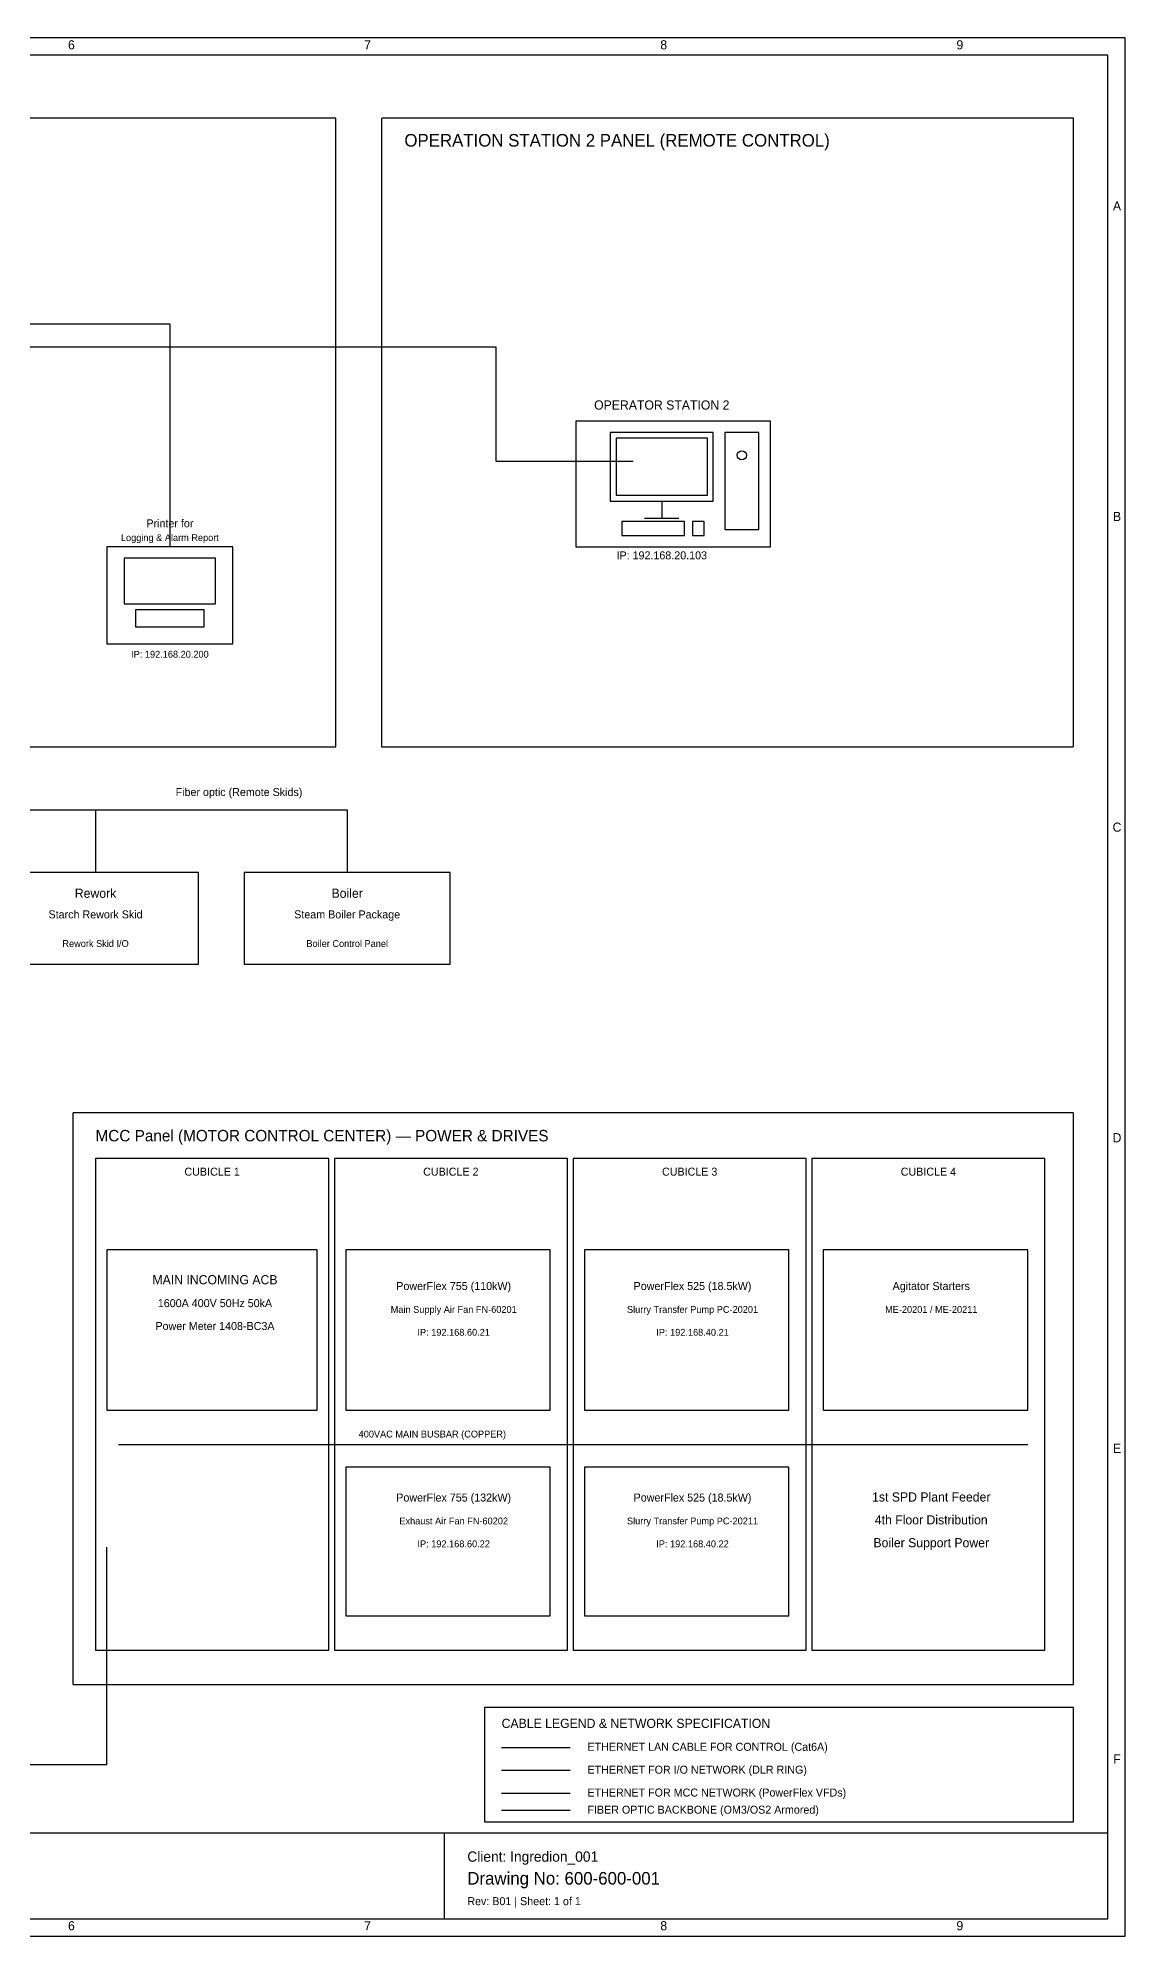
# Model space of a CAD drawing. Header units: metres. Extents: x 20 to 2380, y 20 to 1680.
# Drawn here: x 1430 to 2380, y 20 to 1680 of the extents above; entities that cross this region are included whole.
import ezdxf
from ezdxf.enums import TextEntityAlignment as Align

# ---------------------------------------------------------------- set-up
doc = ezdxf.new("R2010")
doc.units = ezdxf.units.M
doc.linetypes.add('DASHED', pattern=[1.524, 1.27, -0.254])
for name, color, linetype in [('BORDER_GRID', 8, 'Continuous'), ('CBL_CONTROL_LAN', 1, 'Continuous'), ('CBL_FIBER_OPTIC', 6, 'DASHED'), ('CBL_IO_NETWORK', 3, 'Continuous'), ('CBL_MCC_NETWORK', 5, 'Continuous'), ('EQUIPMENT_DETAIL', 7, 'Continuous'), ('EQUIPMENT_FRAME', 8, 'Continuous'), ('LEGEND', 7, 'Continuous'), ('PANEL_ENCLOSURE', 7, 'Continuous'), ('ROOM_BOUNDARY', 4, 'DASHED'), ('TEXT_ANNOTATION', 2, 'Continuous'), ('TEXT_EQUIPMENT', 7, 'Continuous'), ('TEXT_SUBTITLE', 4, 'Continuous'), ('TEXT_TITLE', 7, 'Continuous'), ('TITLE_BLOCK', 7, 'Continuous')]:
    doc.layers.add(name, color=color, linetype=linetype)

msp = doc.modelspace()

# ---------------------------------------------------------------- linework, layer by layer
at = {"layer": 'CBL_CONTROL_LAN', "color": 1}
for p, q in [((1480, 1005), (1480, 950)), ((1700, 1005), (1700, 950)), ((1835, 185), (1895, 185))]:
    msp.add_line(p, q, dxfattribs=at)
for points in [[(740, 1430), (1545, 1430), (1545, 1235)], [(740, 1410), (1830, 1410), (1830, 1310), (1950, 1310)], [(650, 1110), (650, 1005), (1700, 1005)]]:
    msp.add_lwpolyline(points, dxfattribs=at)
at = {"layer": 'CBL_FIBER_OPTIC', "color": 6, "linetype": 'DASHED'}
msp.add_line((1835, 130), (1895, 130), dxfattribs=at)
at = {"layer": 'CBL_IO_NETWORK', "color": 3}
msp.add_line((1835, 165), (1895, 165), dxfattribs=at)
at = {"layer": 'CBL_MCC_NETWORK', "color": 5}
msp.add_line((1835, 145), (1895, 145), dxfattribs=at)
msp.add_lwpolyline([(835, 520), (865, 520), (865, 170), (1490, 170), (1490, 360)], dxfattribs=at)
at = {"layer": 'EQUIPMENT_DETAIL'}
for p, q in [((1975, 1275), (1975, 1260)), ((1960, 1260), (1990, 1260))]:
    msp.add_line(p, q, dxfattribs=at)
at = {"layer": 'EQUIPMENT_DETAIL', "color": 2}
msp.add_line((1500, 450), (2295, 450), dxfattribs=at)
at = {"layer": 'EQUIPMENT_DETAIL'}
for points in [[(1930, 1275), (2020, 1275), (2020, 1335), (1930, 1335), (1930, 1275)], [(1935, 1280), (2015, 1280), (2015, 1330), (1935, 1330), (1935, 1280)], [(2030, 1250), (2060, 1250), (2060, 1335), (2030, 1335), (2030, 1250)], [(1940, 1245), (1995, 1245), (1995, 1257), (1940, 1257), (1940, 1245)], [(2002, 1245), (2012, 1245), (2012, 1257), (2002, 1257), (2002, 1245)], [(1505, 1185), (1585, 1185), (1585, 1225), (1505, 1225), (1505, 1185)], [(1515, 1165), (1575, 1165), (1575, 1180), (1515, 1180), (1515, 1165)], [(1490, 480), (1673.8, 480), (1673.8, 620), (1490, 620), (1490, 480)], [(1698.8, 480), (1877.5, 480), (1877.5, 620), (1698.8, 620), (1698.8, 480)], [(1907.5, 480), (2086.2, 480), (2086.2, 620), (1907.5, 620), (1907.5, 480)], [(2116.2, 480), (2295, 480), (2295, 620), (2116.2, 620), (2116.2, 480)], [(1698.8, 300), (1877.5, 300), (1877.5, 430), (1698.8, 430), (1698.8, 300)], [(1907.5, 300), (2086.2, 300), (2086.2, 430), (1907.5, 430), (1907.5, 300)]]:
    msp.add_lwpolyline(points, dxfattribs=at)
msp.add_circle((2045, 1315), 4, dxfattribs=at)
at = {"layer": 'EQUIPMENT_FRAME', "color": 8}
msp.add_lwpolyline([(1900, 1235), (2070, 1235), (2070, 1345), (1900, 1345), (1900, 1235)], dxfattribs=at)
at = {"layer": 'EQUIPMENT_FRAME'}
for points in [[(1490, 1150), (1600, 1150), (1600, 1235), (1490, 1235), (1490, 1150)], [(1480, 270), (1683.8, 270), (1683.8, 700), (1480, 700), (1480, 270)], [(1688.8, 270), (1892.5, 270), (1892.5, 700), (1688.8, 700), (1688.8, 270)], [(1897.5, 270), (2101.2, 270), (2101.2, 700), (1897.5, 700), (1897.5, 270)], [(2106.2, 270), (2310, 270), (2310, 700), (2106.2, 700), (2106.2, 270)]]:
    msp.add_lwpolyline(points, dxfattribs=at)
at = {"layer": 'EQUIPMENT_FRAME', "linetype": 'DASHED'}
for points in [[(1390, 870), (1570, 870), (1570, 950), (1390, 950), (1390, 870)], [(1610, 870), (1790, 870), (1790, 950), (1610, 950), (1610, 870)]]:
    msp.add_lwpolyline(points, dxfattribs=at)
at = {"layer": 'LEGEND'}
msp.add_lwpolyline([(1820, 120), (2335, 120), (2335, 220), (1820, 220), (1820, 120)], dxfattribs=at)
at = {"layer": 'PANEL_ENCLOSURE', "linetype": 'DASHED'}
msp.add_lwpolyline([(1460, 240), (2335, 240), (2335, 740), (1460, 740), (1460, 240)], dxfattribs=at)
at = {"layer": 'ROOM_BOUNDARY', "linetype": 'DASHED'}
for points in [[(510, 1060), (1690, 1060), (1690, 1610), (510, 1610), (510, 1060)], [(1730, 1060), (2335, 1060), (2335, 1610), (1730, 1610), (1730, 1060)]]:
    msp.add_lwpolyline(points, dxfattribs=at)
at = {"layer": 'TITLE_BLOCK'}
msp.add_line((1785, 35), (1785, 110), dxfattribs=at)
at = {"layer": 'TITLE_BLOCK', "color": 7}
for points in [[(20, 20), (2380, 20), (2380, 1680), (20, 1680), (20, 20)], [(35, 35), (2365, 35), (2365, 1665), (35, 1665), (35, 35)]]:
    msp.add_lwpolyline(points, dxfattribs=at)
at = {"layer": 'TITLE_BLOCK'}
msp.add_lwpolyline([(35, 35), (2365, 35), (2365, 110), (35, 110), (35, 35)], dxfattribs=at)

# ---------------------------------------------------------------- texts
at = {"layer": 'BORDER_GRID'}
for s, p in [('6', (1458.9, 1670)), ('7', (1717.8, 1670)), ('8', (1976.7, 1670)), ('9', (2235.6, 1670)), ('A', (2373, 1529.2)), ('B', (2373, 1257.5)), ('C', (2373, 985.8)), ('D', (2373, 714.2)), ('E', (2373, 442.5)), ('F', (2373, 170.8)), ('6', (1458.9, 25)), ('7', (1717.8, 25)), ('8', (1976.7, 25)), ('9', (2235.6, 25))]:
    msp.add_text(s, height=8, dxfattribs=at).set_placement(p, align=Align.CENTER)
at = {"layer": 'LEGEND', "color": 7}
msp.add_text('CABLE LEGEND & NETWORK SPECIFICATION', height=8, dxfattribs=at).set_placement((1835, 202))
at = {"layer": 'LEGEND', "color": 1}
msp.add_text('ETHERNET LAN CABLE FOR CONTROL (Cat6A)', height=7, dxfattribs=at).set_placement((1910, 182))
at = {"layer": 'LEGEND', "color": 3}
msp.add_text('ETHERNET FOR I/O NETWORK (DLR RING)', height=7, dxfattribs=at).set_placement((1910, 162))
at = {"layer": 'LEGEND', "color": 5}
msp.add_text('ETHERNET FOR MCC NETWORK (PowerFlex VFDs)', height=7, dxfattribs=at).set_placement((1910, 142))
at = {"layer": 'LEGEND', "color": 6}
msp.add_text('FIBER OPTIC BACKBONE (OM3/OS2 Armored)', height=7, dxfattribs=at).set_placement((1910, 127))
at = {"layer": 'TEXT_ANNOTATION', "color": 6}
msp.add_text('Fiber optic (Remote Skids)', height=7, dxfattribs=at).set_placement((1550, 1017))
at = {"layer": 'TEXT_ANNOTATION', "color": 2}
for s, height, p in [('Rework Skid I/O', 6, (1480, 885)), ('Boiler Control Panel', 6, (1700, 885)), ('1st SPD Plant Feeder', 8, (2210.6, 400)), ('4th Floor Distribution', 8, (2210.6, 380)), ('Boiler Support Power', 8, (2210.6, 360))]:
    msp.add_text(s, height=height, dxfattribs=at).set_placement(p, align=Align.CENTER)
msp.add_text('400VAC MAIN BUSBAR (COPPER)', height=6, dxfattribs=at).set_placement((1710, 456))
at = {"layer": 'TEXT_EQUIPMENT'}
for s, height, p in [('OPERATOR STATION 2', 8, (1975, 1355)), ('Logging & Alarm Report', 6, (1545, 1240)), ('Printer for', 7, (1545, 1252)), ('Rework', 8, (1480, 928)), ('Boiler', 8, (1700, 928)), ('CUBICLE 1', 7, (1581.9, 685)), ('CUBICLE 2', 7, (1790.6, 685)), ('CUBICLE 3', 7, (1999.4, 685)), ('CUBICLE 4', 7, (2208.1, 685)), ('MAIN INCOMING ACB', 8, (1584.4, 590)), ('PowerFlex 755 (110kW)', 7, (1793.1, 585)), ('PowerFlex 525 (18.5kW)', 7, (2001.9, 585)), ('Agitator Starters', 7, (2210.6, 585)), ('1600A 400V 50Hz 50kA', 7, (1584.4, 570)), ('PowerFlex 755 (132kW)', 7, (1793.1, 400)), ('PowerFlex 525 (18.5kW)', 7, (2001.9, 400))]:
    msp.add_text(s, height=height, dxfattribs=at).set_placement(p, align=Align.CENTER)
at = {"layer": 'TEXT_IP_TAG', "color": 4}
for s, height, p in [('IP: 192.168.20.103', 7, (1975, 1224)), ('IP: 192.168.20.200', 6, (1545, 1138)), ('Power Meter 1408-BC3A', 7, (1584.4, 550)), ('IP: 192.168.60.21', 6, (1793.1, 545)), ('IP: 192.168.40.21', 6, (2001.9, 545)), ('IP: 192.168.60.22', 6, (1793.1, 360)), ('IP: 192.168.40.22', 6, (2001.9, 360))]:
    msp.add_text(s, height=height, dxfattribs=at).set_placement(p, align=Align.CENTER)
at = {"layer": 'TEXT_SUBTITLE', "color": 4}
for s, p in [('Starch Rework Skid', (1480, 910)), ('Steam Boiler Package', (1700, 910))]:
    msp.add_text(s, height=7, dxfattribs=at).set_placement(p, align=Align.CENTER)
at = {"layer": 'TEXT_SUBTITLE'}
for s, p in [('Main Supply Air Fan FN-60201', (1793.1, 565)), ('Slurry Transfer Pump PC-20201', (2001.9, 565)), ('ME-20201 / ME-20211', (2210.6, 565)), ('Exhaust Air Fan FN-60202', (1793.1, 380)), ('Slurry Transfer Pump PC-20211', (2001.9, 380))]:
    msp.add_text(s, height=6, dxfattribs=at).set_placement(p, align=Align.CENTER)
at = {"layer": 'TEXT_TITLE'}
for s, height, p in [('OPERATION STATION 2 PANEL (REMOTE CONTROL)', 11, (1750, 1585)), ('MCC Panel (MOTOR CONTROL CENTER) — POWER & DRIVES', 10, (1480, 715)), ('Client: Ingredion_001', 9, (1805, 85)), ('Rev: B01 | Sheet: 1 of 1', 7, (1805, 47))]:
    msp.add_text(s, height=height, dxfattribs=at).set_placement(p)
at = {"layer": 'TEXT_TITLE', "color": 3}
msp.add_text('Drawing No: 600-600-001', height=11, dxfattribs=at).set_placement((1805, 65))

doc.saveas('drawing.dxf')
